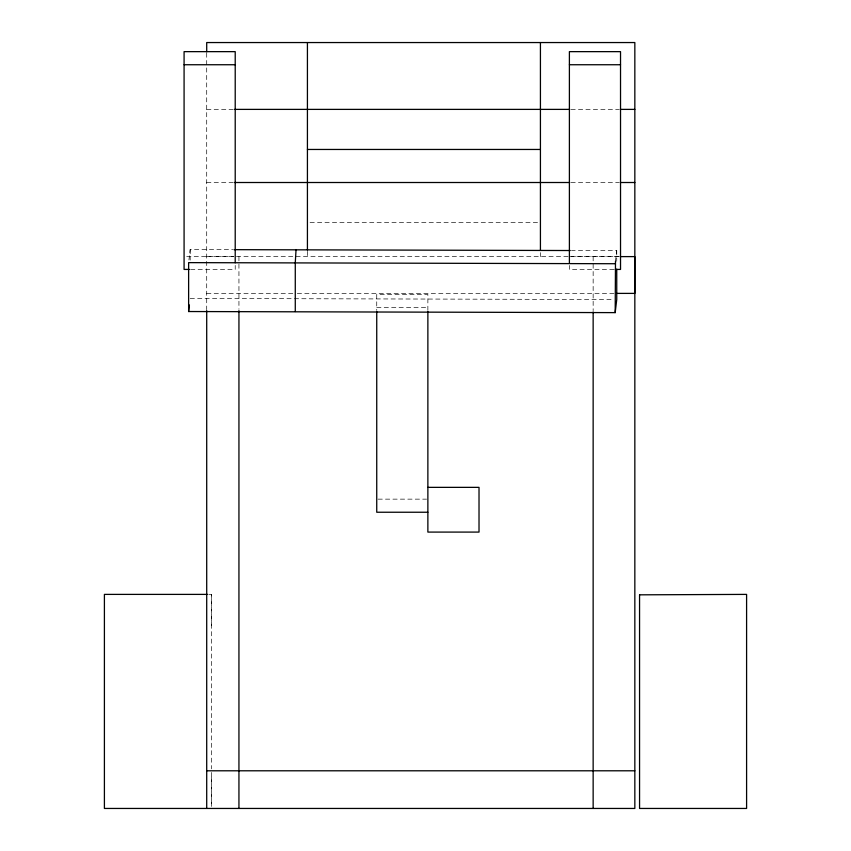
<?xml version="1.0" encoding="UTF-8"?>
<svg xmlns="http://www.w3.org/2000/svg" width="851" height="851" viewBox="0 0 851 851"><rect width="100%" height="100%" fill="white"/><g stroke="black" fill="none" stroke-linecap="round" stroke-linejoin="round"><path stroke-width="0.64" stroke-dasharray="4.25 3.19" d="M211.442 777.101L211.442 806.663L211.442 770.059M211.442 625.74L211.442 594.392L208.793 594.392M188.933 260.012L190.177 249.545L232.695 249.651M615.496 261.108L616.741 250.641L571.553 250.524M206.708 109.385L234.536 109.385M571.01 109.385L618.879 109.385M206.708 182.508L234.536 182.508M571.01 182.508L618.879 182.508M310.072 222.59L539.109 222.59M186.709 256.332L233.908 256.332M569.393 256.332L619.22 256.332M206.708 256.608L619.198 256.608M190.635 269.427L235.216 269.427L235.216 265.438M613.975 269.427L569.393 269.427L569.393 265.438M206.708 293.393L295.978 293.393M297.307 293.393L613.986 293.393M376.738 307.551L427.872 307.551M378.046 499.143L426.564 499.143M190.177 298.446L614.082 299.531M616.741 250.641L616.741 261.214M593.147 256.608L593.147 310.626M540.428 252.641L540.428 256.608M427.872 310.413L427.872 294.457L376.738 294.457L376.738 310.413M307.424 251.322L307.424 256.608M238.94 256.608L238.94 309.296M211.442 594.392L211.442 768.878M206.708 53.039L206.708 309.668M190.177 249.545L190.177 260.119"/><path stroke-width="1.28" d="M296.052 249.545L295.276 262.629L295.276 311.53M616.741 269.139L616.741 299.541L615.188 312.625L188.624 311.53L189.401 304.988M615.188 312.625L615.496 261.108M184.082 64.74L235.216 64.74M569.393 64.74L620.528 64.74M234.536 109.385L569.681 109.385M620.209 109.385L634.835 109.385M307.424 149.457L540.428 149.457M234.536 182.508L569.681 182.508M620.209 182.508L634.835 182.508M620.315 256.608L634.835 256.608L634.835 293.393L616.592 293.393M189.326 269.427L184.082 269.427L184.082 51.645L235.216 51.645L235.216 262.778M615.284 269.427L620.528 269.427L620.528 51.645L569.393 51.645L569.393 262.778M427.872 487.357L479.017 487.357L479.017 532.088L427.872 532.088L427.872 311.54M427.872 512.238L376.738 512.238L376.738 311.54M207.474 594.392L104.407 594.392L104.407 808.45L634.835 808.45L634.835 42.55L206.708 42.55L206.708 51.858M206.708 770.793L634.835 770.793M234.025 249.662L570.234 250.524M615.188 263.725L188.624 262.629L188.624 311.53M593.147 311.955L593.147 808.45M540.428 42.55L540.428 249.992M307.424 42.55L307.424 249.992M238.94 310.626L238.94 808.45M206.708 310.626L206.708 808.45M639.558 594.828L639.558 808.45L746.593 808.45L746.593 594.392L639.558 594.828"/></g></svg>
